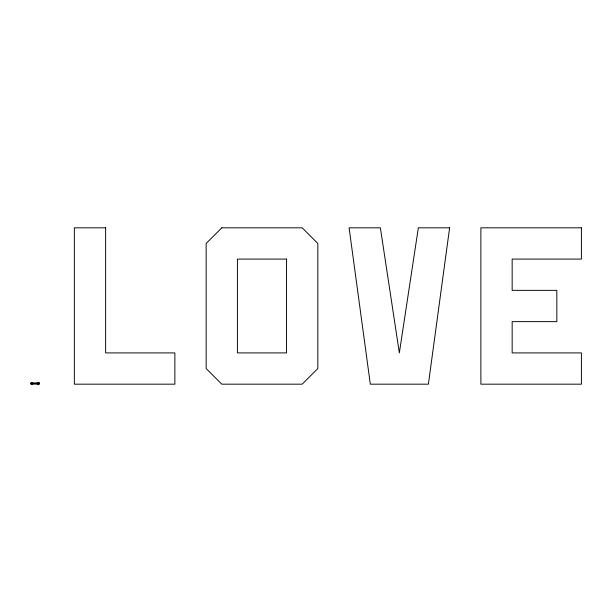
<?xml version="1.0" encoding="UTF-8"?>
<svg xmlns="http://www.w3.org/2000/svg" width="612" height="612" viewBox="0 0 612 612"><rect width="100%" height="100%" fill="white"/><g stroke="black" fill="none" stroke-linecap="round" stroke-linejoin="round"><path stroke-width="0.92" d="M39.023 383.058L38.992 383.953M38.946 383.058L38.946 383.953M38.548 383.058L38.564 383.953M38.38 383.058L38.372 383.953M38.281 383.058L38.281 383.953M37.982 383.058L37.982 383.953M37.898 383.058L37.898 383.953M37.737 383.058L37.737 383.953M37.179 383.058L37.179 383.953M35.955 383.058L35.955 383.953M34.127 383.058L34.127 383.953M32.903 383.058L32.903 383.953M32.344 383.058L32.344 383.953M32.206 383.058L32.115 383.953M31.717 383.058L31.801 383.953M31.067 383.058L31.12 383.953M449.613 227.825L428.392 384.175L370.321 384.175L349.1 227.825L380.373 227.825L399.353 352.91L418.34 227.825L449.613 227.825M221.781 227.825L206.145 243.469L206.145 368.531L221.781 384.175L302.19 384.175L317.827 368.531L317.827 243.469L302.19 227.825L221.781 227.825M105.631 227.825L74.358 227.825L74.358 384.175L174.871 384.175L174.871 352.91L105.631 352.91L105.631 227.825M581.4 227.825L480.887 227.825L480.887 384.175L581.4 384.175L581.4 352.91L512.16 352.91L512.16 321.637L556.828 321.637L556.828 290.363L512.16 290.363L512.16 259.09L581.4 259.09L581.4 227.825M286.554 259.09L237.418 259.09L237.418 352.91L286.554 352.91L286.554 259.09M39.489 383.058L30.6 383.058L30.6 383.953L39.489 383.953L39.489 383.058M31.595 383.953L31.595 383.058L31.518 383.953"/></g></svg>
